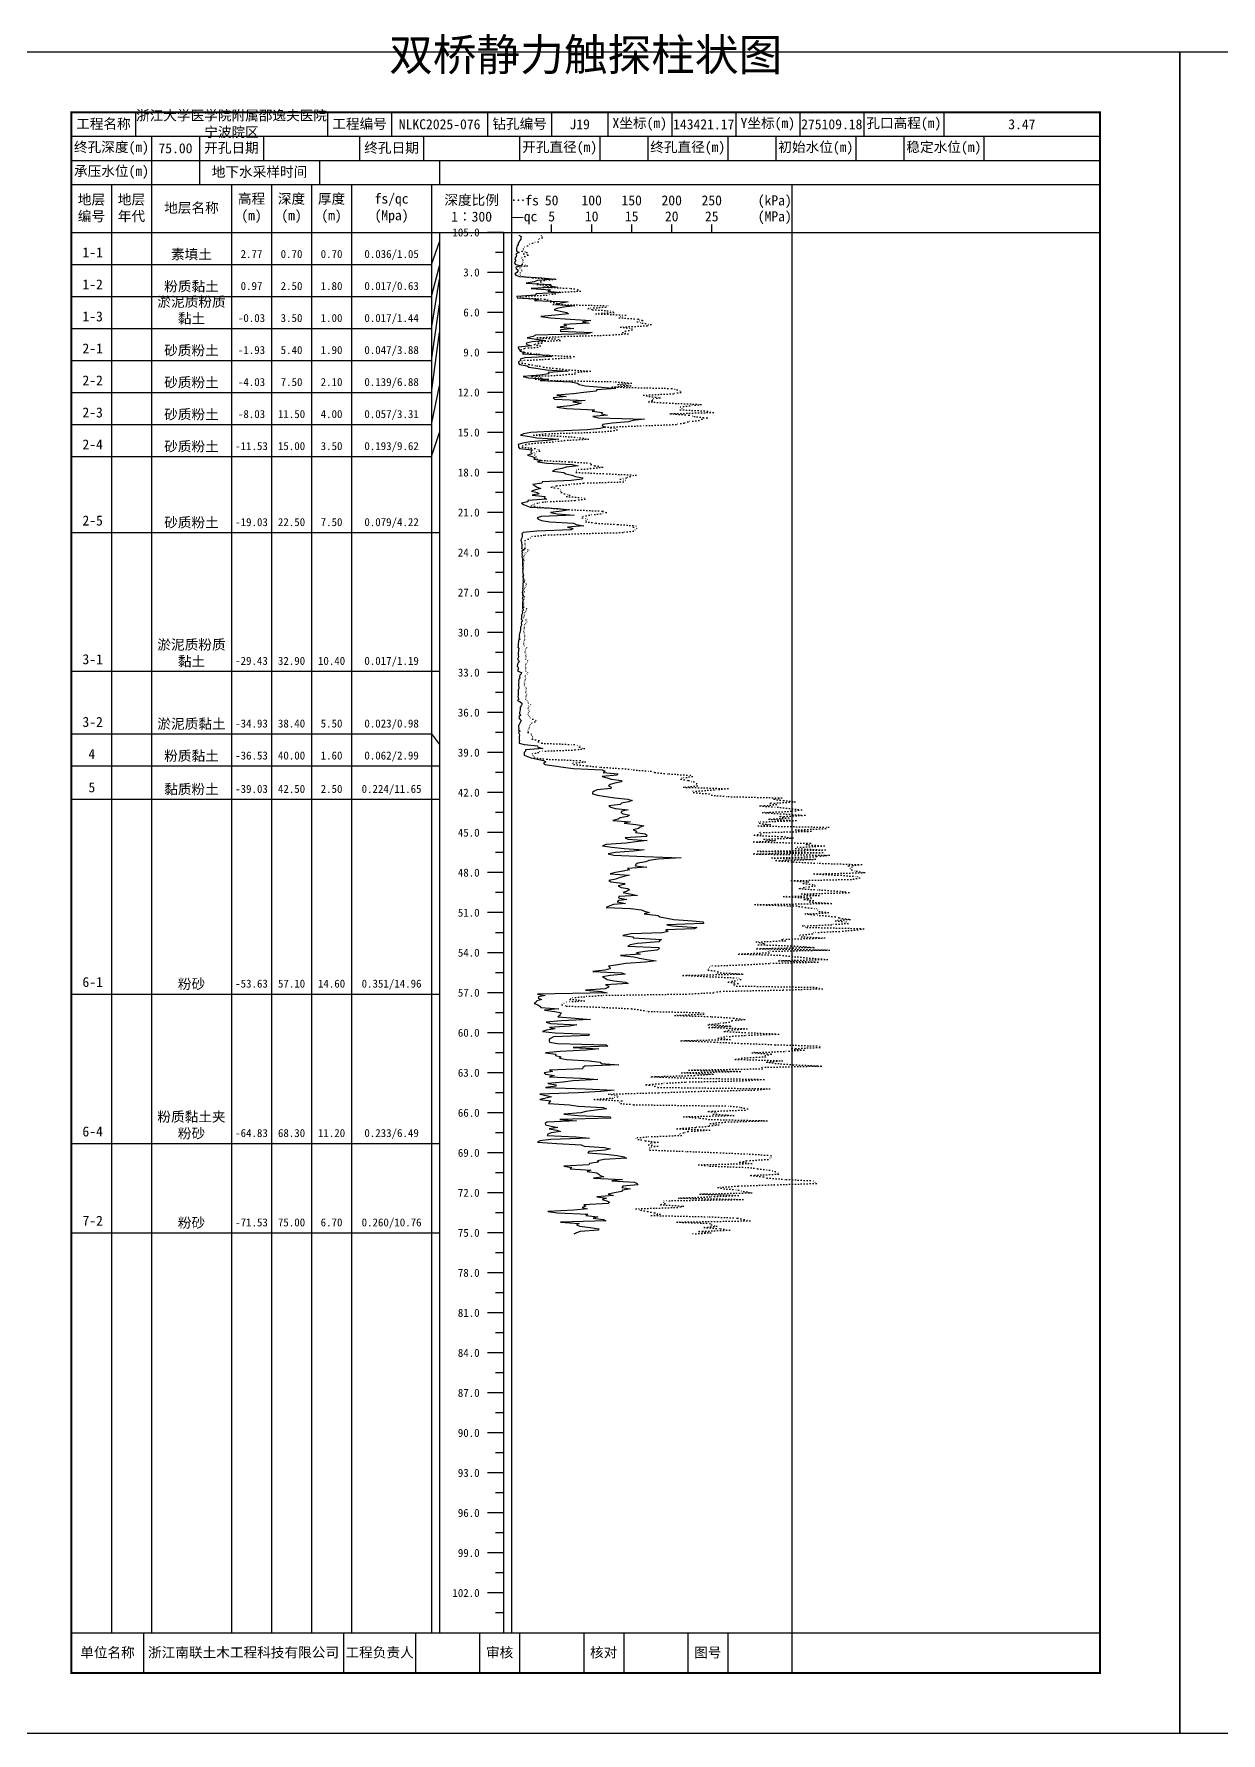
# Model space of a CAD drawing. Extents: x 297 to 65340, y 0 to 425.
# Drawn here: x 5653.6 to 5950.3, y 0 to 424.6 of the extents above; entities that cross this region are included whole.
import ezdxf
from ezdxf.enums import TextEntityAlignment as Align

# ---------------------------------------------------------------- set-up
doc = ezdxf.new("R2010")
doc.units = 0
doc.linetypes.add('DOT', pattern=[6.35, 0, -6.35])
doc.layers.add('FRAME', color=7, linetype='CONTINUOUS')
doc.layers.add('STRATUM', color=7, linetype='CONTINUOUS')
doc.styles.add('ST', font='')
doc.styles.get('ST').set_extended_font_data('SimSun')

msp = doc.modelspace()

# ---------------------------------------------------------------- linework, layer by layer
at = {"layer": 'FRAME', "color": 245, "linetype": 'Continuous'}
for points in [[(5643, 0), (5940, 0), (5940, 420), (5643, 420)], [(5940, 0), (6237, 0), (6237, 420), (5940, 420)]]:
    msp.add_lwpolyline(points, close=True, dxfattribs=at)
at = {"layer": 'FRAME', "linetype": 'Continuous', "const_width": 0.5}
msp.add_lwpolyline([(5663, 15), (5920, 15), (5920, 405), (5663, 405)], close=True, dxfattribs=at)
at = {"layer": 'FRAME', "color": 0, "linetype": 'Continuous'}
for points in [[(5679, 405), (5679, 399)], [(5727, 405), (5727, 399)], [(5743, 405), (5743, 399)], [(5767, 405), (5767, 399)], [(5783, 405), (5783, 399)], [(5797, 405), (5797, 399)], [(5813, 405), (5813, 399)], [(5829, 405), (5829, 399)], [(5845, 405), (5845, 399)], [(5861, 405), (5861, 399)], [(5881, 405), (5881, 399)], [(5920, 405), (5920, 399)], [(5663, 399), (5920, 399)], [(5683, 399), (5683, 393)], [(5695, 399), (5695, 393)], [(5711, 399), (5711, 393)], [(5735, 399), (5735, 393)], [(5751, 399), (5751, 393)], [(5775, 399), (5775, 393)], [(5795, 399), (5795, 393)], [(5807, 399), (5807, 393)], [(5827, 399), (5827, 393)], [(5839, 399), (5839, 393)], [(5859, 399), (5859, 393)], [(5871, 399), (5871, 393)], [(5891, 399), (5891, 393)], [(5920, 399), (5920, 393)], [(5663, 393), (5920, 393)], [(5683, 393), (5683, 387)], [(5695, 393), (5695, 387)], [(5725, 393), (5725, 387)], [(5755, 393), (5755, 387)], [(5663, 387), (5920, 387)], [(5673, 387), (5673, 25)], [(5683, 387), (5683, 25)], [(5703, 387), (5703, 25)], [(5713, 387), (5713, 25)], [(5723, 387), (5723, 25)], [(5733, 387), (5733, 25)], [(5753, 387), (5753, 25)], [(5773, 387), (5773, 25)], [(5843, 387), (5843, 25)], [(5663, 375), (5920, 375)], [(5755, 375), (5755, 25)], [(5771, 375), (5771, 25)], [(5783, 375), (5783, 377)], [(5793, 375), (5793, 377)], [(5803, 375), (5803, 377)], [(5813, 375), (5813, 377)], [(5823, 375), (5823, 377)], [(5663, 25), (5920, 25)], [(5681, 25), (5681, 15)], [(5731, 25), (5731, 15)], [(5749, 25), (5749, 15)], [(5765, 25), (5765, 15)], [(5775, 25), (5775, 15)], [(5791, 25), (5791, 15)], [(5801, 25), (5801, 15)], [(5817, 25), (5817, 15)], [(5827, 25), (5827, 15)], [(5843, 25), (5843, 15)]]:
    msp.add_lwpolyline(points, dxfattribs=at)
at = {"layer": 'STRATUM', "linetype": 'Continuous'}
for points in [[(5771, 375), (5767, 375)], [(5774.78, 374.33), (5775.34, 374), (5775.28, 373.67), (5775.26, 373.33), (5775.08, 373), (5774.9, 372.67), (5774.6, 372.33), (5774.64, 372), (5774.38, 371.67), (5774.26, 371.33), (5774.24, 371), (5774.2, 370.67), (5774.2, 370.33), (5774.88, 370), (5774.04, 369.67), (5774.18, 369.33), (5774.14, 369), (5773.84, 368.67), (5773.8, 368.33), (5774.08, 368), (5773.82, 367.67), (5773.7, 367.33), (5774, 367), (5775.62, 366.67), (5774.08, 366.33), (5774.14, 366), (5774.56, 365.67), (5774.52, 365.33), (5774.3, 365), (5773.82, 364.67), (5774.02, 364.33), (5774.94, 364), (5780.54, 363.67), (5783.78, 363.33), (5779.44, 363), (5778.6, 362.67), (5776.62, 362.33), (5782.78, 362), (5782.66, 361.67), (5784.5, 361.33), (5777.86, 361), (5782.74, 360.67), (5782.06, 360.33), (5785.32, 360), (5779.12, 359.67), (5778.84, 359.33), (5774.28, 359), (5774.38, 358.67), (5779.78, 358.33), (5778.68, 358), (5787.14, 357.67), (5785.46, 357.33), (5784, 357), (5788.76, 356.67), (5785.94, 356.33), (5784.32, 356), (5783.62, 355.67), (5785.16, 355.33), (5786.76, 355), (5787.18, 354.67), (5783.94, 354.33), (5780.28, 354), (5782.7, 353.67), (5787.6, 353.33), (5792.78, 353), (5790.68, 352.67), (5792.34, 352.33), (5786.02, 352), (5786.7, 351.67), (5785.14, 351.33), (5788.5, 351), (5785.32, 350.67), (5785.16, 350.33), (5793.12, 350), (5791.8, 349.67), (5778.96, 349.33), (5778.34, 349), (5776.84, 348.67), (5779.2, 348.33), (5781.58, 348), (5778.14, 347.67), (5776.6, 347.33), (5776.78, 347), (5777.98, 346.67), (5774.64, 346.33), (5774.74, 346), (5774.94, 345.67), (5775.16, 345.33), (5776.04, 345), (5775.7, 344.67), (5782.3, 344.33), (5783.04, 344), (5776.3, 343.67), (5775.12, 343.33), (5775.32, 343), (5774.68, 342.67), (5774.74, 342.33), (5775, 342), (5776.86, 341.67), (5777.26, 341.33), (5779.62, 341), (5781.68, 340.67), (5787.1, 340.33), (5782.14, 340), (5782.32, 339.67), (5780.02, 339.33), (5775.92, 339), (5777.16, 338.67), (5782.28, 338.33), (5780.12, 338), (5787.82, 337.67), (5789.46, 337.33), (5789.86, 337), (5791.34, 336.67), (5795.54, 336.33), (5799.06, 336), (5794.3, 335.67), (5794, 335.33), (5791, 335), (5788.46, 334.67), (5784.32, 334.33), (5786.64, 334), (5783.38, 333.67), (5783.7, 333.33), (5791.34, 333), (5788.32, 332.67), (5790.34, 332.33), (5789.28, 332), (5787.66, 331.67), (5784.28, 331.33), (5786.7, 331), (5793.7, 330.67), (5793.16, 330.33), (5795.7, 330), (5795.42, 329.67), (5796.98, 329.33), (5793.3, 329), (5794.74, 328.67), (5806.2, 328.33), (5803.28, 328), (5802.2, 327.67), (5798.24, 327.33), (5795.68, 327), (5795.66, 326.67), (5796.56, 326.33), (5795.12, 326), (5791.84, 325.67), (5784.2, 325.33), (5777.78, 325), (5775.94, 324.67), (5775.22, 324.33), (5777.56, 324), (5779.28, 323.67), (5784.8, 323.33), (5781.9, 323), (5777.66, 322.67), (5775.76, 322.33), (5774.66, 322), (5774.74, 321.67), (5774.72, 321.33), (5774.98, 321), (5778.18, 320.67), (5777.86, 320.33), (5777.76, 320), (5778.14, 319.67), (5776.98, 319.33), (5778.12, 319), (5778.9, 318.67), (5778.54, 318.33), (5780.48, 318), (5779.46, 317.67), (5781.76, 317.33), (5788.14, 317), (5789.64, 316.67), (5786.6, 316.33), (5785.58, 316), (5783.8, 315.67), (5783.24, 315.33), (5786.02, 315), (5786.52, 314.67), (5788, 314.33), (5788.98, 314), (5790.78, 313.67), (5790.66, 313.33), (5787.86, 313), (5780.64, 312.67), (5780.52, 312.33), (5778.26, 312), (5778.88, 311.67), (5779.36, 311.33), (5780.28, 311), (5778.96, 310.67), (5777.98, 310.33), (5779.34, 310), (5779.86, 309.67), (5778.14, 309.33), (5781.36, 309), (5781.16, 308.67), (5781.72, 308.33), (5777.08, 308), (5777.02, 307.67), (5775.48, 307.33), (5776, 307), (5776.78, 306.67), (5777.6, 306.33), (5784.66, 306), (5787.36, 305.67), (5785.48, 305.33), (5782.68, 305), (5784.36, 304.67), (5788.62, 304.33), (5780.36, 304), (5779.36, 303.67), (5779.6, 303.33), (5780.46, 303), (5782.58, 302.67), (5788.46, 302.33), (5789.14, 302), (5791.06, 301.67), (5786.92, 301.33), (5788.36, 301), (5787.88, 300.67), (5779.3, 300.33), (5775.86, 300), (5775.56, 299.67), (5775.64, 299.33), (5775.66, 299), (5775.54, 298.67), (5775.38, 298.33), (5775.3, 298), (5775.46, 297.67), (5775.5, 297.33), (5775.52, 297), (5775.56, 296.67), (5775.56, 296.33), (5775.46, 296), (5776.14, 295.67), (5775.44, 295.33), (5775.74, 295), (5775.56, 294.67), (5775.62, 294.33), (5775.58, 294), (5775.66, 293.67), (5775.68, 293.33), (5775.68, 293), (5775.68, 292.67), (5775.74, 292.33), (5775.72, 292), (5775.7, 291.67), (5775.76, 291.33), (5775.74, 291), (5775.8, 290.67), (5775.74, 290.33), (5775.78, 290), (5775.82, 289.67), (5775.94, 289.33), (5775.68, 289), (5775.86, 288.67), (5775.9, 288.33), (5775.76, 288), (5776.2, 287.67), (5775.78, 287.33), (5775.76, 287), (5775.8, 286.67), (5775.76, 286.33), (5775.7, 286), (5775.78, 285.67), (5775.68, 285.33), (5775.62, 285), (5775.68, 284.67), (5775.72, 284.33), (5775.96, 284), (5775.66, 283.67), (5775.82, 283.33), (5775.78, 283), (5775.68, 282.67), (5775.74, 282.33), (5775.74, 282), (5775.68, 281.67), (5775.74, 281.33), (5775.68, 281), (5775.94, 280.67), (5775.62, 280.33), (5775.68, 280), (5775.64, 279.67), (5775.48, 279.33), (5775.44, 279), (5775.48, 278.67), (5775.42, 278.33), (5775.68, 278), (5775.46, 277.67), (5775.42, 277.33), (5775.46, 277), (5775.38, 276.67), (5775.22, 276.33), (5775.18, 276), (5775.2, 275.67), (5775.16, 275.33), (5775.02, 275), (5775, 274.67), (5774.9, 274.33), (5774.94, 274), (5774.78, 273.67), (5775.16, 273.33), (5774.7, 273), (5774.7, 272.67), (5774.62, 272.33), (5774.66, 272), (5774.66, 271.67), (5774.56, 271.33), (5774.76, 271), (5774.72, 270.67), (5774.72, 270.33), (5774.64, 270), (5774.66, 269.67), (5774.64, 269.33), (5774.7, 269), (5774.62, 268.67), (5774.48, 268.33), (5774.68, 268), (5774.86, 267.67), (5774.58, 267.33), (5774.46, 267), (5774.38, 266.67), (5774.54, 266.33), (5774.68, 266), (5774.56, 265.67), (5774.58, 265.33), (5775.48, 265), (5775.34, 264.67), (5775.02, 264.33), (5774.98, 264), (5775.04, 263.67), (5774.8, 263.33), (5774.72, 263), (5774.8, 262.67), (5774.72, 262.33), (5774.72, 262), (5774.72, 261.67), (5774.8, 261.33), (5774.8, 261), (5774.6, 260.67), (5774.66, 260.33), (5774.66, 260), (5774.6, 259.67), (5774.66, 259.33), (5774.56, 259), (5774.66, 258.67), (5774.82, 258.33), (5774.48, 258), (5775.1, 257.67), (5775.58, 257.33), (5775.52, 257), (5775.4, 256.67), (5775.14, 256.33), (5775.16, 256), (5775.1, 255.67), (5775.04, 255.33), (5775, 255), (5774.94, 254.67), (5775.3, 254.33), (5774.9, 254), (5774.8, 253.67), (5775.08, 253.33), (5775.36, 253), (5775.22, 252.67), (5775.06, 252.33), (5774.9, 252), (5774.72, 251.67), (5774.72, 251.33), (5774.82, 251), (5774.72, 250.67), (5775.1, 250.33), (5774.72, 250), (5774.9, 249.67), (5774.98, 249.33), (5774.88, 249), (5774.86, 248.67), (5774.92, 248.33), (5774.96, 248), (5774.86, 247.67), (5774.88, 247.33), (5776.18, 247), (5779.5, 246.67), (5779.54, 246.33), (5780.78, 246), (5776.44, 245.67), (5776.46, 245.33), (5776.1, 245), (5776.12, 244.67), (5776.14, 244.33), (5777, 244), (5777.84, 243.67), (5779.34, 243.33), (5780.92, 243), (5781.56, 242.67), (5780.92, 242.33), (5781.32, 242), (5783.64, 241.67), (5785.84, 241.33), (5788.46, 241), (5795.58, 240.67), (5796.38, 240.33), (5795.86, 240), (5799.54, 239.67), (5799.34, 239.33), (5795.64, 239), (5796.88, 238.67), (5797.84, 238.33), (5800.46, 238), (5800.42, 237.67), (5798.8, 237.33), (5797.64, 237), (5797.24, 236.67), (5797.84, 236.33), (5797.76, 236), (5794.36, 235.67), (5793.66, 235.33), (5793.2, 235), (5793.18, 234.67), (5794.48, 234.33), (5796.52, 234), (5798.78, 233.67), (5802, 233.33), (5803.08, 233), (5802.16, 232.67), (5800.44, 232.33), (5800.12, 232), (5797.26, 231.67), (5797.76, 231.33), (5798.86, 231), (5802.08, 230.67), (5800.5, 230.33), (5800.32, 230), (5800.84, 229.67), (5802.42, 229.33), (5801.92, 229), (5800.1, 228.67), (5799.62, 228.33), (5798.32, 228), (5802.68, 227.67), (5801.12, 227.33), (5804, 227), (5806.06, 226.67), (5805.14, 226.33), (5804.7, 226), (5803.36, 225.67), (5804.2, 225.33), (5803.94, 225), (5806.38, 224.67), (5806.8, 224.33), (5806.68, 224), (5801.38, 223.67), (5802.04, 223.33), (5806.88, 223), (5804.06, 222.67), (5801.62, 222.33), (5796.62, 222), (5795.68, 221.67), (5798.02, 221.33), (5801.14, 221), (5806.08, 220.67), (5803.42, 220.33), (5798.96, 220), (5797.1, 219.67), (5798.5, 219.33), (5806.18, 219), (5815.34, 218.67), (5809.58, 218.33), (5807.26, 218), (5806.54, 217.67), (5804.52, 217.33), (5804.06, 217), (5803.88, 216.67), (5806.82, 216.33), (5801.94, 216), (5802.42, 215.67), (5800.86, 215.33), (5798.96, 215), (5797.64, 214.67), (5802.48, 214.33), (5801, 214), (5799.88, 213.67), (5799.06, 213.33), (5797.26, 213), (5797.76, 212.67), (5801.4, 212.33), (5801.12, 212), (5799.64, 211.67), (5800.34, 211.33), (5802.02, 211), (5802.42, 210.67), (5801.62, 210.33), (5800.88, 210), (5802.52, 209.67), (5804.44, 209.33), (5799.78, 209), (5799.72, 208.67), (5801.78, 208.33), (5799.78, 208), (5799.4, 207.67), (5801.44, 207.33), (5798.48, 207), (5797.52, 206.67), (5796.66, 206.33), (5802.8, 206), (5805.34, 205.67), (5806.48, 205.33), (5807.4, 205), (5806.08, 204.67), (5809.62, 204.33), (5810, 204), (5811.34, 203.67), (5813.54, 203.33), (5818.16, 203), (5820.88, 202.67), (5820.96, 202.33), (5811.78, 202), (5813.22, 201.67), (5819.24, 201.33), (5818.62, 201), (5811.5, 200.67), (5812.1, 200.33), (5810.6, 200), (5802.9, 199.67), (5800.78, 199.33), (5803.26, 199), (5803.44, 198.67), (5810.42, 198.33), (5809.92, 198), (5809.76, 197.67), (5804.44, 197.33), (5802.64, 197), (5802, 196.67), (5809.82, 196.33), (5809.86, 196), (5809.3, 195.67), (5806.32, 195.33), (5804.16, 195), (5805.08, 194.67), (5800.2, 194.33), (5803.5, 194), (5804.92, 193.67), (5806.82, 193.33), (5809.12, 193), (5806.42, 192.67), (5801.54, 192.33), (5799.54, 192), (5797.2, 191.67), (5797.5, 191.33), (5797.66, 191), (5796.26, 190.67), (5793.26, 190.33), (5800.52, 190), (5801.36, 189.67), (5797.62, 189.33), (5795.74, 189), (5796.36, 188.67), (5796.9, 188.33), (5798.56, 188), (5801.42, 187.67), (5802.1, 187.33), (5796.48, 187), (5797.32, 186.67), (5797, 186.33), (5796.38, 186), (5791.46, 185.67), (5795.46, 185.33), (5796.9, 185), (5779.44, 184.67), (5781.38, 184.33), (5779.68, 184), (5779.6, 183.67), (5780.48, 183.33), (5779.28, 183), (5779.16, 182.67), (5778.62, 182.33), (5779.52, 182), (5780.06, 181.67), (5780.3, 181.33), (5784.76, 181), (5781.18, 180.67), (5783.8, 180.33), (5785.5, 180), (5785.16, 179.67), (5785.02, 179.33), (5784.52, 179), (5788.84, 178.67), (5792.68, 178.33), (5785.34, 178), (5781.64, 177.67), (5782.7, 177.33), (5789.28, 177), (5787.46, 176.67), (5782.42, 176.33), (5783.86, 176), (5781.68, 175.67), (5780.68, 175.33), (5783.84, 175), (5792.34, 174.67), (5792.32, 174.33), (5783.46, 174), (5782.9, 173.67), (5782.36, 173.33), (5782.4, 173), (5782.42, 172.67), (5784.48, 172.33), (5796.66, 172), (5797, 171.67), (5788.36, 171.33), (5794.76, 171), (5791.64, 170.67), (5785.14, 170.33), (5781.48, 170), (5784.06, 169.67), (5783.96, 169.33), (5785.4, 169), (5784.98, 168.67), (5786.8, 168.33), (5792.36, 168), (5795.12, 167.67), (5795.4, 167.33), (5799.78, 167), (5791.28, 166.67), (5790.78, 166.33), (5790.7, 166), (5782.46, 165.67), (5783.22, 165.33), (5781.1, 165), (5781.54, 164.67), (5783.66, 164.33), (5782.42, 164), (5790.34, 163.67), (5794.54, 163.33), (5788.32, 163), (5785.86, 162.67), (5782.02, 162.33), (5784.12, 162), (5784.08, 161.67), (5781.44, 161.33), (5791.4, 161), (5798.62, 160.67), (5795.3, 160.33), (5789.64, 160), (5780.08, 159.67), (5781.66, 159.33), (5782.92, 159), (5781.56, 158.67), (5780.02, 158.33), (5782.78, 158), (5782.48, 157.67), (5782.18, 157.33), (5787.44, 157), (5789.66, 156.67), (5795.84, 156.33), (5796.68, 156), (5794.02, 155.67), (5791.54, 155.33), (5790.26, 155), (5786.08, 154.67), (5789.64, 154.33), (5797.58, 154), (5797.76, 153.67), (5785.04, 153.33), (5789.18, 153), (5781.76, 152.67), (5781.34, 152.33), (5781.46, 152), (5782.88, 151.67), (5784.58, 151.33), (5782.4, 151), (5784.3, 150.67), (5785.2, 150.33), (5782.86, 150), (5782.06, 149.67), (5781.88, 149.33), (5789.06, 149), (5792.44, 148.67), (5782.78, 148.33), (5780.02, 148), (5779.46, 147.67), (5784.28, 147.33), (5790.4, 147), (5791.16, 146.67), (5796.12, 146.33), (5797.72, 146), (5796.36, 145.67), (5792.32, 145.33), (5792.08, 145), (5796.56, 144.67), (5799.36, 144.33), (5801.02, 144), (5801.66, 143.67), (5796.14, 143.33), (5794.44, 143), (5794.74, 142.67), (5792.44, 142.33), (5792.28, 142), (5786, 141.67), (5788, 141.33), (5787.6, 141), (5792.78, 140.67), (5791.86, 140.33), (5794.32, 140), (5794.82, 139.67), (5795.16, 139.33), (5796.04, 139), (5793.44, 138.67), (5800.72, 138.33), (5798.06, 138), (5803.7, 137.67), (5804.36, 137.33), (5804.56, 137), (5800.76, 136.67), (5800.56, 136.33), (5802.7, 136), (5800.72, 135.67), (5800.48, 135.33), (5798.68, 135), (5797.08, 134.67), (5798.48, 134.33), (5794.3, 134), (5796.74, 133.67), (5795.6, 133.33), (5796.76, 133), (5797.44, 132.67), (5797.1, 132.33), (5791.06, 132), (5791.5, 131.67), (5790.62, 131.33), (5791.98, 131), (5788.5, 130.67), (5782.02, 130.33), (5784.46, 130), (5792, 129.67), (5791.5, 129.33), (5794.56, 129), (5793.36, 128.67), (5795.94, 128.33), (5796.52, 128), (5785.18, 127.67), (5789.86, 127.33), (5789.2, 127), (5789.94, 126.67), (5792.62, 126.33), (5794.78, 126), (5794.7, 125.67), (5790.16, 125.33), (5789.18, 125), (5788.58, 124.67)], [(5753, 367), (5755, 372.67)], [(5771, 370), (5769, 370)], [(5663, 367), (5673, 367)], [(5673, 367), (5683, 367)], [(5683, 367), (5703, 367)], [(5703, 367), (5713, 367)], [(5713, 367), (5723, 367)], [(5723, 367), (5733, 367)], [(5733, 367), (5753, 367)], [(5753, 359), (5755, 366.67)], [(5753, 351), (5755, 363.33)], [(5771, 365), (5767, 365)], [(5663, 359), (5673, 359)], [(5673, 359), (5683, 359)], [(5683, 359), (5703, 359)], [(5703, 359), (5713, 359)], [(5713, 359), (5723, 359)], [(5723, 359), (5733, 359)], [(5733, 359), (5753, 359)], [(5753, 343), (5755, 357)], [(5771, 360), (5769, 360)], [(5771, 355), (5767, 355)], [(5663, 351), (5673, 351)], [(5673, 351), (5683, 351)], [(5683, 351), (5703, 351)], [(5703, 351), (5713, 351)], [(5713, 351), (5723, 351)], [(5723, 351), (5733, 351)], [(5733, 351), (5753, 351)], [(5753, 335), (5755, 350)], [(5771, 350), (5769, 350)], [(5771, 345), (5767, 345)], [(5663, 343), (5673, 343)], [(5673, 343), (5683, 343)], [(5683, 343), (5703, 343)], [(5703, 343), (5713, 343)], [(5713, 343), (5723, 343)], [(5723, 343), (5733, 343)], [(5733, 343), (5753, 343)], [(5771, 340), (5769, 340)], [(5753, 327), (5755, 336.67)], [(5663, 335), (5673, 335)], [(5673, 335), (5683, 335)], [(5683, 335), (5703, 335)], [(5703, 335), (5713, 335)], [(5713, 335), (5723, 335)], [(5723, 335), (5733, 335)], [(5733, 335), (5753, 335)], [(5771, 335), (5767, 335)], [(5663, 327), (5673, 327)], [(5673, 327), (5683, 327)], [(5683, 327), (5703, 327)], [(5703, 327), (5713, 327)], [(5713, 327), (5723, 327)], [(5723, 327), (5733, 327)], [(5733, 327), (5753, 327)], [(5771, 330), (5769, 330)], [(5753, 319), (5755, 325)], [(5771, 325), (5767, 325)], [(5663, 319), (5673, 319)], [(5673, 319), (5683, 319)], [(5683, 319), (5703, 319)], [(5703, 319), (5713, 319)], [(5713, 319), (5723, 319)], [(5723, 319), (5733, 319)], [(5733, 319), (5753, 319)], [(5771, 320), (5769, 320)], [(5771, 315), (5767, 315)], [(5771, 310), (5769, 310)], [(5771, 305), (5767, 305)], [(5663, 300), (5673, 300)], [(5673, 300), (5683, 300)], [(5683, 300), (5703, 300)], [(5703, 300), (5713, 300)], [(5713, 300), (5723, 300)], [(5723, 300), (5733, 300)], [(5733, 300), (5753, 300)], [(5753, 300), (5755, 300)], [(5771, 300), (5769, 300)], [(5771, 295), (5767, 295)], [(5771, 290), (5769, 290)], [(5771, 285), (5767, 285)], [(5771, 280), (5769, 280)], [(5771, 275), (5767, 275)], [(5771, 270), (5769, 270)], [(5663, 265.33), (5673, 265.33)], [(5673, 265.33), (5683, 265.33)], [(5683, 265.33), (5703, 265.33)], [(5703, 265.33), (5713, 265.33)], [(5713, 265.33), (5723, 265.33)], [(5723, 265.33), (5733, 265.33)], [(5733, 265.33), (5753, 265.33)], [(5753, 265.33), (5755, 265.33)], [(5771, 265), (5767, 265)], [(5771, 260), (5769, 260)], [(5771, 255), (5767, 255)], [(5663, 249.67), (5673, 249.67)], [(5673, 249.67), (5683, 249.67)], [(5683, 249.67), (5703, 249.67)], [(5703, 249.67), (5713, 249.67)], [(5713, 249.67), (5723, 249.67)], [(5723, 249.67), (5733, 249.67)], [(5733, 249.67), (5753, 249.67)], [(5753, 249.67), (5755, 247)], [(5771, 250), (5769, 250)], [(5771, 245), (5767, 245)], [(5663, 241.67), (5673, 241.67)], [(5673, 241.67), (5683, 241.67)], [(5683, 241.67), (5703, 241.67)], [(5703, 241.67), (5713, 241.67)], [(5713, 241.67), (5723, 241.67)], [(5723, 241.67), (5733, 241.67)], [(5733, 241.67), (5753, 241.67)], [(5753, 241.67), (5755, 241.67)], [(5771, 240), (5769, 240)], [(5771, 235), (5767, 235)], [(5663, 233.33), (5673, 233.33)], [(5673, 233.33), (5683, 233.33)], [(5683, 233.33), (5703, 233.33)], [(5703, 233.33), (5713, 233.33)], [(5713, 233.33), (5723, 233.33)], [(5723, 233.33), (5733, 233.33)], [(5733, 233.33), (5753, 233.33)], [(5753, 233.33), (5755, 233.33)], [(5771, 230), (5769, 230)], [(5771, 225), (5767, 225)], [(5771, 220), (5769, 220)], [(5771, 215), (5767, 215)], [(5771, 210), (5769, 210)], [(5771, 205), (5767, 205)], [(5771, 200), (5769, 200)], [(5771, 195), (5767, 195)], [(5771, 190), (5769, 190)], [(5663, 184.67), (5673, 184.67)], [(5673, 184.67), (5683, 184.67)], [(5683, 184.67), (5703, 184.67)], [(5703, 184.67), (5713, 184.67)], [(5713, 184.67), (5723, 184.67)], [(5723, 184.67), (5733, 184.67)], [(5733, 184.67), (5753, 184.67)], [(5753, 184.67), (5755, 184.67)], [(5771, 185), (5767, 185)], [(5771, 180), (5769, 180)], [(5771, 175), (5767, 175)], [(5771, 170), (5769, 170)], [(5771, 165), (5767, 165)], [(5771, 160), (5769, 160)], [(5771, 155), (5767, 155)], [(5771, 150), (5769, 150)], [(5663, 147.33), (5673, 147.33)], [(5673, 147.33), (5683, 147.33)], [(5683, 147.33), (5703, 147.33)], [(5703, 147.33), (5713, 147.33)], [(5713, 147.33), (5723, 147.33)], [(5723, 147.33), (5733, 147.33)], [(5733, 147.33), (5753, 147.33)], [(5753, 147.33), (5755, 147.33)], [(5771, 145), (5767, 145)], [(5771, 140), (5769, 140)], [(5771, 135), (5767, 135)], [(5771, 130), (5769, 130)], [(5663, 125), (5673, 125)], [(5673, 125), (5683, 125)], [(5683, 125), (5703, 125)], [(5703, 125), (5713, 125)], [(5713, 125), (5723, 125)], [(5723, 125), (5733, 125)], [(5733, 125), (5753, 125)], [(5753, 125), (5755, 125)], [(5771, 125), (5767, 125)], [(5771, 120), (5769, 120)], [(5771, 115), (5767, 115)], [(5771, 110), (5769, 110)], [(5771, 105), (5767, 105)], [(5771, 100), (5769, 100)], [(5771, 95), (5767, 95)], [(5771, 90), (5769, 90)], [(5771, 85), (5767, 85)], [(5771, 80), (5769, 80)], [(5771, 75), (5767, 75)], [(5771, 70), (5769, 70)], [(5771, 65), (5767, 65)], [(5771, 60), (5769, 60)], [(5771, 55), (5767, 55)], [(5771, 50), (5769, 50)], [(5771, 45), (5767, 45)], [(5771, 40), (5769, 40)], [(5771, 35), (5767, 35)], [(5771, 30), (5769, 30)]]:
    msp.add_lwpolyline(points, dxfattribs=at)
at = {"layer": 'STRATUM', "linetype": 'DOT', "ltscale": 0.1}
msp.add_lwpolyline([(5780.34, 374.33), (5780.58, 374), (5780.62, 373.67), (5779.7, 373.33), (5780, 373), (5779.6, 372.67), (5778.24, 372.33), (5777.42, 372), (5776.96, 371.67), (5776.28, 371.33), (5775.86, 371), (5776.08, 370.67), (5775.62, 370.33), (5776.76, 370), (5776.06, 369.67), (5777.06, 369.33), (5776.32, 369), (5775.48, 368.67), (5775.68, 368.33), (5775.78, 368), (5775.86, 367.67), (5775.68, 367.33), (5775.62, 367), (5776.92, 366.67), (5775.08, 366.33), (5775.04, 366), (5775.5, 365.67), (5775.66, 365.33), (5775.14, 365), (5775.08, 364.67), (5775.18, 364.33), (5775.68, 364), (5778.34, 363.67), (5783.94, 363.33), (5781.1, 363), (5780.28, 362.67), (5779.6, 362.33), (5779.44, 362), (5782.76, 361.67), (5780.84, 361.33), (5787.9, 361), (5789.58, 360.67), (5790.14, 360.33), (5784.62, 360), (5783.9, 359.67), (5781.74, 359.33), (5775.26, 359), (5775.18, 358.67), (5781.28, 358.33), (5782.76, 358), (5782.8, 357.67), (5784.3, 357.33), (5783.44, 357), (5797.1, 356.67), (5796.46, 356.33), (5792.2, 356), (5793.32, 355.67), (5798.3, 355.33), (5798.44, 355), (5794.08, 354.67), (5801.42, 354.33), (5800.26, 354), (5799.94, 353.67), (5804.7, 353.33), (5805.72, 353), (5804.48, 352.67), (5805.72, 352.33), (5807.8, 352), (5806.78, 351.67), (5800.3, 351.33), (5803.1, 351), (5803, 350.67), (5801.44, 350.33), (5800.76, 350), (5802.04, 349.67), (5797.44, 349.33), (5786.2, 349), (5779.42, 348.67), (5784.76, 348.33), (5785.04, 348), (5779.68, 347.67), (5780.44, 347.33), (5778.68, 347), (5780.16, 346.67), (5779.42, 346.33), (5776.16, 346), (5775.4, 345.67), (5776.06, 345.33), (5776.32, 345), (5779.18, 344.67), (5781.04, 344.33), (5788.5, 344), (5787.7, 343.67), (5782.22, 343.33), (5775.92, 343), (5775.6, 342.67), (5775.66, 342.33), (5777.38, 342), (5779.34, 341.67), (5781.08, 341.33), (5784.32, 341), (5786.66, 340.67), (5792.64, 340.33), (5788.78, 340), (5788.82, 339.67), (5785.14, 339.33), (5778.14, 339), (5780.26, 338.67), (5779.08, 338.33), (5783.02, 338), (5799.04, 337.67), (5802.9, 337.33), (5799.58, 337), (5802.74, 336.67), (5798.08, 336.33), (5813.02, 336), (5814.32, 335.67), (5815.2, 335.33), (5815.18, 335), (5813.34, 334.67), (5806.04, 334.33), (5807.48, 334), (5810, 333.67), (5808.26, 333.33), (5808.12, 333), (5807.26, 332.67), (5812.52, 332.33), (5820.3, 332), (5817.42, 331.67), (5815.1, 331.33), (5815.56, 331), (5815.2, 330.67), (5821.98, 330.33), (5823.36, 330), (5812.68, 329.67), (5817.36, 329.33), (5818.66, 329), (5821.82, 328.67), (5820.54, 328.33), (5819.74, 328), (5817.04, 327.67), (5816, 327.33), (5814.02, 327), (5805.22, 326.67), (5797.08, 326.33), (5798.84, 326), (5799.32, 325.67), (5797.82, 325.33), (5792.64, 325), (5781.46, 324.67), (5778.56, 324.33), (5786.52, 324), (5790.12, 323.67), (5792.14, 323.33), (5786.18, 323), (5783.3, 322.67), (5778.86, 322.33), (5776.54, 322), (5775.74, 321.67), (5775.72, 321.33), (5778.82, 321), (5779.88, 320.67), (5779.92, 320.33), (5778.56, 320), (5778.82, 319.67), (5778.68, 319.33), (5779.06, 319), (5779.02, 318.67), (5779.36, 318.33), (5780.52, 318), (5787.42, 317.67), (5792.68, 317.33), (5792.84, 317), (5793.86, 316.67), (5795.72, 316.33), (5792.68, 316), (5789.28, 315.67), (5789.14, 315.33), (5789.24, 315), (5796.82, 314.67), (5804.06, 314.33), (5802.64, 314), (5801.6, 313.67), (5800.2, 313.33), (5801.52, 313), (5800.88, 312.67), (5790.86, 312.33), (5787.36, 312), (5784.1, 311.67), (5783, 311.33), (5784.72, 311), (5785.24, 310.67), (5785.18, 310.33), (5785.48, 310), (5786.24, 309.67), (5787.48, 309.33), (5786.76, 309), (5791.12, 308.67), (5791.26, 308.33), (5788.68, 308), (5781.48, 307.67), (5779.42, 307.33), (5778.36, 307), (5778, 306.67), (5780.04, 306.33), (5783.66, 306), (5788.1, 305.67), (5795.8, 305.33), (5796.62, 305), (5795.22, 304.67), (5792.34, 304.33), (5790.76, 304), (5790.72, 303.67), (5791.94, 303.33), (5791.52, 303), (5791.6, 302.67), (5794.14, 302.33), (5799.64, 302), (5804.08, 301.67), (5803.48, 301.33), (5804.32, 301), (5803.84, 300.67), (5803.36, 300.33), (5800.66, 300), (5788.86, 299.67), (5781.08, 299.33), (5778.08, 299), (5777.72, 298.67), (5777.14, 298.33), (5776.28, 298), (5776.3, 297.67), (5776.3, 297.33), (5776.32, 297), (5776.36, 296.67), (5776.32, 296.33), (5776.28, 296), (5777.24, 295.67), (5777.04, 295.33), (5776.6, 295), (5776.38, 294.67), (5776.14, 294.33), (5775.94, 294), (5775.96, 293.67), (5776, 293.33), (5776.02, 293), (5776, 292.67), (5775.92, 292.33), (5775.88, 292), (5775.96, 291.67), (5775.92, 291.33), (5775.9, 291), (5775.86, 290.67), (5775.84, 290.33), (5775.82, 290), (5775.86, 289.67), (5775.98, 289.33), (5775.9, 289), (5775.94, 288.67), (5776.1, 288.33), (5776.2, 288), (5776.14, 287.67), (5776.56, 287.33), (5776.66, 287), (5776.62, 286.67), (5776.36, 286.33), (5776.14, 286), (5776.08, 285.67), (5776.12, 285.33), (5776.06, 285), (5775.9, 284.67), (5775.88, 284.33), (5776.26, 284), (5776.16, 283.67), (5776.08, 283.33), (5775.92, 283), (5775.96, 282.67), (5775.96, 282.33), (5775.92, 282), (5775.96, 281.67), (5775.96, 281.33), (5776.7, 281), (5776.62, 280.67), (5776.54, 280.33), (5776.2, 280), (5776.14, 279.67), (5776.12, 279.33), (5776.12, 279), (5775.88, 278.67), (5776.52, 278.33), (5776.58, 278), (5776.82, 277.67), (5776.54, 277.33), (5776.2, 277), (5776.14, 276.67), (5776.16, 276.33), (5776.12, 276), (5776.04, 275.67), (5776, 275.33), (5776.06, 275), (5776.16, 274.67), (5776.22, 274.33), (5776.18, 274), (5776.26, 273.67), (5776.22, 273.33), (5776.14, 273), (5776, 272.67), (5775.96, 272.33), (5775.96, 272), (5776.14, 271.67), (5776.72, 271.33), (5776.58, 271), (5776.46, 270.67), (5776.3, 270.33), (5776.28, 270), (5776.6, 269.67), (5776.46, 269.33), (5776.52, 269), (5776.54, 268.67), (5776.5, 268.33), (5776.98, 268), (5776.98, 267.67), (5776.6, 267.33), (5776.44, 267), (5776.42, 266.67), (5776.46, 266.33), (5776.46, 266), (5776.48, 265.67), (5776.58, 265.33), (5777, 265), (5776.88, 264.67), (5776.44, 264.33), (5776.32, 264), (5776.44, 263.67), (5776.38, 263.33), (5776.38, 263), (5776.1, 262.67), (5776.24, 262.33), (5776.12, 262), (5776.12, 261.67), (5776.58, 261.33), (5776.66, 261), (5776.58, 260.67), (5776.54, 260.33), (5776.48, 260), (5776.7, 259.67), (5776.66, 259.33), (5776.54, 259), (5776.52, 258.67), (5776.48, 258.33), (5776.78, 258), (5777.02, 257.67), (5777.12, 257.33), (5777.76, 257), (5777.38, 256.67), (5777.18, 256.33), (5777.04, 256), (5777.2, 255.67), (5777.44, 255.33), (5777.18, 255), (5777.06, 254.67), (5777.22, 254.33), (5777.42, 254), (5777.66, 253.67), (5778.26, 253.33), (5779.12, 253), (5778.82, 252.67), (5778.04, 252.33), (5777.7, 252), (5777.52, 251.67), (5777.4, 251.33), (5777.36, 251), (5777.08, 250.67), (5777.14, 250.33), (5777.1, 250), (5777.9, 249.67), (5777.94, 249.33), (5778.26, 249), (5778.16, 248.67), (5778.22, 248.33), (5779.88, 248), (5779.72, 247.67), (5780.6, 247.33), (5788.62, 247), (5790.04, 246.67), (5789.96, 246.33), (5791.14, 246), (5788.8, 245.67), (5780, 245.33), (5779.66, 245), (5778.12, 244.67), (5778.26, 244.33), (5778.56, 244), (5778.72, 243.67), (5781.84, 243.33), (5790.1, 243), (5791.4, 242.67), (5788.16, 242.33), (5788.64, 242), (5791.94, 241.67), (5795.4, 241.33), (5800.72, 241), (5803.52, 240.67), (5807.8, 240.33), (5808.9, 240), (5812.36, 239.67), (5817.66, 239.33), (5818.12, 239), (5815.54, 238.67), (5815.36, 238.33), (5817.26, 238), (5818.5, 237.67), (5819.18, 237.33), (5819.1, 237), (5819.36, 236.67), (5816, 236.33), (5827.02, 236), (5823.52, 235.67), (5818.28, 235.33), (5818.56, 235), (5822.4, 234.67), (5823, 234.33), (5827.18, 234), (5840.46, 233.67), (5838.62, 233.33), (5841.02, 233), (5843.8, 232.67), (5837.72, 232.33), (5839.1, 232), (5835.1, 231.67), (5839.48, 231.33), (5842.44, 231), (5845.42, 230.67), (5842.78, 230.33), (5835.78, 230), (5840.98, 229.67), (5846.26, 229.33), (5840.06, 229), (5842.18, 228.67), (5837.32, 228.33), (5844.02, 228), (5834.72, 227.67), (5835.02, 227.33), (5837.58, 227), (5834.66, 226.67), (5852.14, 226.33), (5851.4, 226), (5843.98, 225.67), (5847.74, 225.33), (5834.88, 225), (5835.24, 224.67), (5833.68, 224.33), (5840.58, 224), (5843.24, 223.67), (5836.12, 223.33), (5838.74, 223), (5833.5, 222.67), (5847.7, 222.33), (5846.64, 222), (5851.08, 221.67), (5844.42, 221.33), (5844.02, 221), (5851.32, 220.67), (5834.5, 220.33), (5850.66, 220), (5833.56, 219.67), (5852.36, 219.33), (5849.08, 219), (5838.06, 218.67), (5848.82, 218.33), (5839.14, 218), (5843.44, 217.67), (5850.04, 217.33), (5860.42, 217), (5857.14, 216.67), (5858.12, 216.33), (5857.56, 216), (5858.02, 215.67), (5859.26, 215.33), (5861.18, 215), (5848.62, 214.67), (5855.34, 214.33), (5859.44, 214), (5859.92, 213.67), (5858.46, 213.33), (5842.96, 213), (5847.08, 212.67), (5845.94, 212.33), (5848.5, 212), (5848.8, 211.67), (5845.98, 211.33), (5844.94, 211), (5849.9, 210.67), (5855.64, 210.33), (5857.24, 210), (5845.5, 209.67), (5849.78, 209.33), (5840.98, 209), (5847.84, 208.67), (5846.18, 208.33), (5848.38, 208), (5847.52, 207.67), (5852.82, 207.33), (5833.82, 207), (5844.14, 206.67), (5846.46, 206.33), (5849.1, 206), (5849.46, 205.67), (5849.9, 205.33), (5852.12, 205), (5846.42, 204.67), (5850.04, 204.33), (5853.86, 204), (5854.94, 203.67), (5857.48, 203.33), (5854.04, 203), (5856.56, 202.67), (5857.02, 202.33), (5852.88, 202), (5845.74, 201.67), (5846.86, 201.33), (5860.96, 201), (5859.4, 200.67), (5854.84, 200.33), (5848.54, 200), (5848.08, 199.67), (5844.86, 199.33), (5845.48, 199), (5851.2, 198.67), (5840.56, 198.33), (5841.38, 198), (5834.2, 197.67), (5836.04, 197.33), (5834.68, 197), (5843.7, 196.67), (5848.5, 196.33), (5834.26, 196), (5852.32, 195.67), (5837.06, 195.33), (5837.26, 195), (5829.76, 194.67), (5840.88, 194.33), (5843.82, 194), (5847.5, 193.67), (5851.88, 193.33), (5839.8, 193), (5849.48, 192.67), (5837.24, 192.33), (5831.3, 192), (5822.82, 191.67), (5822.5, 191.33), (5822.14, 191), (5822.22, 190.67), (5824.54, 190.33), (5824.52, 190), (5830.7, 189.67), (5815.86, 189.33), (5822.58, 189), (5829.76, 188.67), (5830.16, 188.33), (5828.8, 188), (5827.18, 187.67), (5829.54, 187.33), (5828.6, 187), (5829.3, 186.67), (5849.2, 186.33), (5850.6, 186), (5840.74, 185.67), (5825.08, 185.33), (5823.34, 185), (5816.56, 184.67), (5795.42, 184.33), (5791.16, 184), (5787.74, 183.67), (5787.62, 183.33), (5791.12, 183), (5786.8, 182.67), (5786.16, 182.33), (5785.66, 182), (5786.76, 181.67), (5796.16, 181.33), (5803.04, 181), (5805.32, 180.67), (5807.26, 180.33), (5820.92, 180), (5820.96, 179.67), (5813.82, 179.33), (5823.14, 179), (5828.56, 178.67), (5831.18, 178.33), (5828.04, 178), (5827.36, 177.67), (5824.68, 177.33), (5822.2, 177), (5827.7, 176.67), (5822.34, 176.33), (5831.74, 176), (5827.2, 175.67), (5826.22, 175.33), (5832.26, 175), (5839.66, 174.67), (5831.22, 174.33), (5826.12, 174), (5824.72, 173.67), (5827.54, 173.33), (5815.4, 173), (5823.7, 172.67), (5830.54, 172.33), (5838.9, 172), (5850.06, 171.67), (5849.9, 171.33), (5843, 171), (5846, 170.67), (5841, 170.33), (5833.2, 170), (5837.84, 169.67), (5836.32, 169.33), (5836.38, 169), (5830.5, 168.67), (5828.96, 168.33), (5840.64, 168), (5836.74, 167.67), (5838.92, 167.33), (5843.46, 167), (5850.36, 166.67), (5835.4, 166.33), (5835.6, 166), (5817.4, 165.67), (5830.1, 165.33), (5815.52, 165), (5823.26, 164.67), (5818.58, 164.33), (5807.94, 164), (5816.8, 163.67), (5836.02, 163.33), (5830.76, 163), (5816.24, 162.67), (5810.5, 162.33), (5806.64, 162), (5808.76, 161.67), (5809.64, 161.33), (5837.44, 161), (5833.62, 160.67), (5818.78, 160.33), (5809.58, 160), (5797.28, 159.67), (5799.26, 159.33), (5799.48, 159), (5798.24, 158.67), (5793.68, 158.33), (5800.5, 158), (5799.84, 157.67), (5800.34, 157.33), (5803.58, 157), (5827.78, 156.67), (5830.42, 156.33), (5831.92, 156), (5831.24, 155.67), (5822.22, 155.33), (5824.1, 155), (5823.48, 154.67), (5828.4, 154.33), (5816.02, 154), (5820.14, 153.67), (5822.32, 153.33), (5836.78, 153), (5826.34, 152.67), (5822.68, 152.33), (5824.68, 152), (5822.16, 151.67), (5818.82, 151.33), (5814.38, 151), (5822.44, 150.67), (5817.04, 150.33), (5815.98, 150), (5814.84, 149.67), (5815.36, 149.33), (5806.68, 149), (5804.06, 148.67), (5804.68, 148.33), (5806.52, 148), (5809.52, 147.67), (5807.82, 147.33), (5807.32, 147), (5809.44, 146.67), (5807.62, 146.33), (5807.4, 146), (5807.64, 145.67), (5816.94, 145.33), (5825.2, 145), (5832.54, 144.67), (5837.86, 144.33), (5837.9, 144), (5837.64, 143.67), (5837.02, 143.33), (5831.64, 143), (5830.06, 142.67), (5832.96, 142.33), (5819.8, 142), (5822.58, 141.67), (5832.1, 141.33), (5834.52, 141), (5837.42, 140.67), (5838.82, 140.33), (5839.54, 140), (5839.64, 139.67), (5832.8, 139.33), (5835.96, 139), (5836.88, 138.67), (5841.7, 138.33), (5848.36, 138), (5848.76, 137.67), (5849.06, 137.33), (5838.64, 137), (5829.5, 136.67), (5824.64, 136.33), (5826.08, 136), (5829.72, 135.67), (5831.02, 135.33), (5832.9, 135), (5820.08, 134.67), (5829.58, 134.33), (5822.56, 134), (5814.74, 133.67), (5830.78, 133.33), (5811.1, 133), (5810.94, 132.67), (5811.24, 132.33), (5810.26, 132), (5815.88, 131.67), (5814.38, 131.33), (5804.14, 131), (5805.36, 130.67), (5807.06, 130.33), (5808.76, 130), (5810.06, 129.67), (5807.96, 129.33), (5822.48, 129), (5829.56, 128.67), (5831.1, 128.33), (5832.52, 128), (5814.36, 127.67), (5822.72, 127.33), (5822.98, 127), (5824.22, 126.67), (5821.16, 126.33), (5825.28, 126), (5827.4, 125.67), (5819.86, 125.33), (5822.72, 125), (5817.64, 124.67)], dxfattribs=at)

# ---------------------------------------------------------------- texts
at = {"layer": 'FRAME', "style": 'ST'}
msp.add_text('双桥静力触探柱状图', height=8, dxfattribs=at).set_placement((5791.5, 413), align=Align.BOTTOM_CENTER)
for s, p in [('…fs', (5773, 383)), ('—qc', (5773, 379))]:
    msp.add_text(s, height=2.5, dxfattribs=at).set_placement(p, align=Align.MIDDLE_LEFT)
for s, p in [('50', (5783, 383)), ('100', (5793, 383)), ('150', (5803, 383)), ('200', (5813, 383)), ('250', (5823, 383)), ('5', (5783, 379)), ('10', (5793, 379)), ('15', (5803, 379)), ('20', (5813, 379)), ('25', (5823, 379))]:
    msp.add_text(s, height=2.5, dxfattribs=at).set_placement(p, align=Align.MIDDLE_CENTER)
for s, p in [('(kPa)', (5843, 383)), ('(MPa)', (5843, 379))]:
    msp.add_text(s, height=2.5, dxfattribs=at).set_placement(p, align=Align.MIDDLE_RIGHT)
at = {"layer": 'FRAME', "char_height": 2.5, "attachment_point": 5, "style": 'ST'}
for s, insert, width in [('工程名称', (5671, 402), 16), ('浙江大学医学院附属邵逸夫医院宁波院区', (5703, 402), 48), ('工程编号', (5735, 402), 16), ('钻孔编号', (5775, 402), 16), ('X坐标(m)', (5805, 402), 16), ('Y坐标(m)', (5837, 402), 16), ('孔口高程(m)', (5871, 402), 20), ('NLKC2025-076', (5755, 402), 24), ('J19', (5790, 402), 14), ('143421.17', (5821, 402), 16), ('275109.18', (5853, 402), 16), ('3.47', (5900.5, 402), 39), ('终孔深度(m)', (5673, 396), 20), ('75.00', (5689, 396), 12), ('开孔日期', (5703, 396), 16), ('终孔日期', (5743, 396), 16), ('开孔直径(m)', (5785, 396), 20), ('终孔直径(m)', (5817, 396), 20), ('初始水位(m)', (5849, 396), 20), ('稳定水位(m)', (5881, 396), 20), ('承压水位(m)', (5673, 390), 20), ('地下水采样时间', (5710, 390), 30), ('地层编号', (5668, 381), 10), ('地层年代', (5678, 381), 10), ('地层名称', (5693, 381), 20), ('高程\\P(m)', (5708, 381), 10), ('深度\\P(m)', (5718, 381), 10), ('厚度\\P(m)', (5728, 381), 10), ('fs/qc\\P(Mpa)', (5743, 381), 20), ('深度比例\\P1∶300', (5763, 381), 20), ('单位名称', (5672, 20), 18), ('浙江南联土木工程科技有限公司', (5706, 20), 50), ('工程负责人', (5740, 20), 18), ('审核', (5770, 20), 10), ('核对', (5796, 20), 10), ('图号', (5822, 20), 10)]:
    msp.add_mtext(s, dxfattribs=dict(at, insert=insert, width=width))
at = {"layer": 'STRATUM', "style": 'ST'}
for s, p in [('105.0', (5765, 375)), ('3.0', (5765, 365)), ('6.0', (5765, 355)), ('9.0', (5765, 345)), ('12.0', (5765, 335)), ('15.0', (5765, 325)), ('18.0', (5765, 315)), ('21.0', (5765, 305)), ('24.0', (5765, 295)), ('27.0', (5765, 285)), ('30.0', (5765, 275)), ('33.0', (5765, 265)), ('36.0', (5765, 255)), ('39.0', (5765, 245)), ('42.0', (5765, 235)), ('45.0', (5765, 225)), ('48.0', (5765, 215)), ('51.0', (5765, 205)), ('54.0', (5765, 195)), ('57.0', (5765, 185)), ('60.0', (5765, 175)), ('63.0', (5765, 165)), ('66.0', (5765, 155)), ('69.0', (5765, 145)), ('72.0', (5765, 135)), ('75.0', (5765, 125)), ('78.0', (5765, 115)), ('81.0', (5765, 105)), ('84.0', (5765, 95)), ('87.0', (5765, 85)), ('90.0', (5765, 75)), ('93.0', (5765, 65)), ('96.0', (5765, 55)), ('99.0', (5765, 45)), ('102.0', (5765, 35))]:
    msp.add_text(s, height=2, dxfattribs=at).set_placement(p, align=Align.MIDDLE_RIGHT)
for s, p in [('1-1', (5665.75, 370)), ('1-2', (5665.75, 362)), ('1-3', (5665.75, 354)), ('2-1', (5665.75, 346)), ('2-2', (5665.75, 338)), ('2-3', (5665.75, 330)), ('2-4', (5665.75, 322)), ('2-5', (5665.75, 303)), ('3-1', (5665.75, 268.33)), ('3-2', (5665.75, 252.67)), ('4', (5667.25, 244.67)), ('5', (5667.25, 236.33)), ('6-1', (5665.75, 187.67)), ('6-4', (5665.75, 150.33)), ('7-2', (5665.75, 128))]:
    msp.add_text(s, height=2.5, dxfattribs=at).set_placement(p, align=Align.MIDDLE_LEFT)
for s, p in [('2.77', (5708, 368)), ('0.70', (5718, 368)), ('0.70', (5728, 368)), ('0.036/1.05', (5743, 368)), ('0.97', (5708, 360)), ('2.50', (5718, 360)), ('1.80', (5728, 360)), ('0.017/0.63', (5743, 360)), ('-0.03', (5708, 352)), ('3.50', (5718, 352)), ('1.00', (5728, 352)), ('0.017/1.44', (5743, 352)), ('-1.93', (5708, 344)), ('5.40', (5718, 344)), ('1.90', (5728, 344)), ('0.047/3.88', (5743, 344)), ('-4.03', (5708, 336)), ('7.50', (5718, 336)), ('2.10', (5728, 336)), ('0.139/6.88', (5743, 336)), ('-8.03', (5708, 328)), ('11.50', (5718, 328)), ('4.00', (5728, 328)), ('0.057/3.31', (5743, 328)), ('0.193/9.62', (5743, 320)), ('-11.53', (5708, 320)), ('15.00', (5718, 320)), ('3.50', (5728, 320)), ('-19.03', (5708, 301)), ('22.50', (5718, 301)), ('7.50', (5728, 301)), ('0.079/4.22', (5743, 301)), ('-29.43', (5708, 266.33)), ('32.90', (5718, 266.33)), ('10.40', (5728, 266.33)), ('0.017/1.19', (5743, 266.33)), ('-34.93', (5708, 250.67)), ('38.40', (5718, 250.67)), ('5.50', (5728, 250.67)), ('0.023/0.98', (5743, 250.67)), ('-36.53', (5708, 242.67)), ('40.00', (5718, 242.67)), ('1.60', (5728, 242.67)), ('0.062/2.99', (5743, 242.67)), ('-39.03', (5708, 234.33)), ('42.50', (5718, 234.33)), ('2.50', (5728, 234.33)), ('0.224/11.65', (5743, 234.33)), ('-53.63', (5708, 185.67)), ('57.10', (5718, 185.67)), ('14.60', (5728, 185.67)), ('0.351/14.96', (5743, 185.67)), ('-64.83', (5708, 148.33)), ('68.30', (5718, 148.33)), ('11.20', (5728, 148.33)), ('0.233/6.49', (5743, 148.33)), ('-71.53', (5708, 126)), ('75.00', (5718, 126)), ('6.70', (5728, 126)), ('0.260/10.76', (5743, 126))]:
    msp.add_text(s, height=2, dxfattribs=at).set_placement(p, align=Align.BOTTOM_CENTER)
at = {"layer": 'STRATUM', "char_height": 2.5, "width": 20, "attachment_point": 8, "style": 'ST'}
for s, insert in [('素填土', (5693, 368)), ('粉质黏土', (5693, 360)), ('淤泥质粉质黏土', (5693, 352)), ('砂质粉土', (5693, 344)), ('砂质粉土', (5693, 336)), ('砂质粉土', (5693, 328)), ('砂质粉土', (5693, 320)), ('砂质粉土', (5693, 301)), ('淤泥质粉质黏土', (5693, 266.33)), ('淤泥质黏土', (5693, 250.67)), ('粉质黏土', (5693, 242.67)), ('黏质粉土', (5693, 234.33)), ('粉砂', (5693, 185.67)), ('粉质黏土夹粉砂', (5693, 148.33)), ('粉砂', (5693, 126))]:
    msp.add_mtext(s, dxfattribs=dict(at, insert=insert))

doc.saveas('drawing.dxf')
